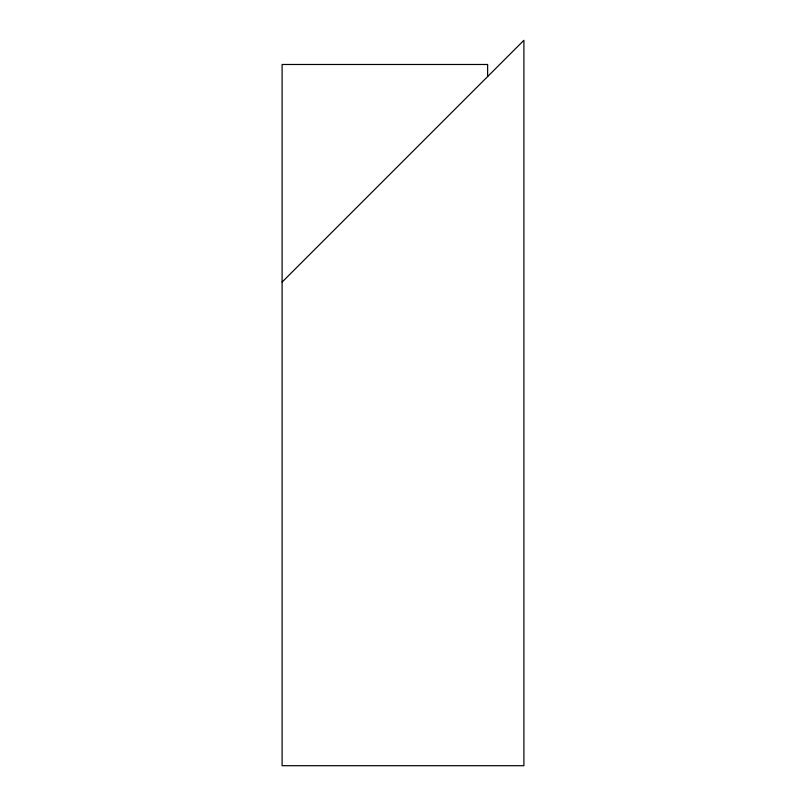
<?xml version="1.0" encoding="UTF-8"?>
<svg xmlns="http://www.w3.org/2000/svg" width="806" height="806" viewBox="0 0 806 806"><rect width="100%" height="100%" fill="white"/><g stroke="black" fill="none" stroke-linecap="round" stroke-linejoin="round"><path stroke-width="1.21" d="M282.1 282.1L523.9 40.3L523.9 765.7L282.1 765.7L282.1 64.48L487.63 64.48L487.63 76.57"/></g></svg>
